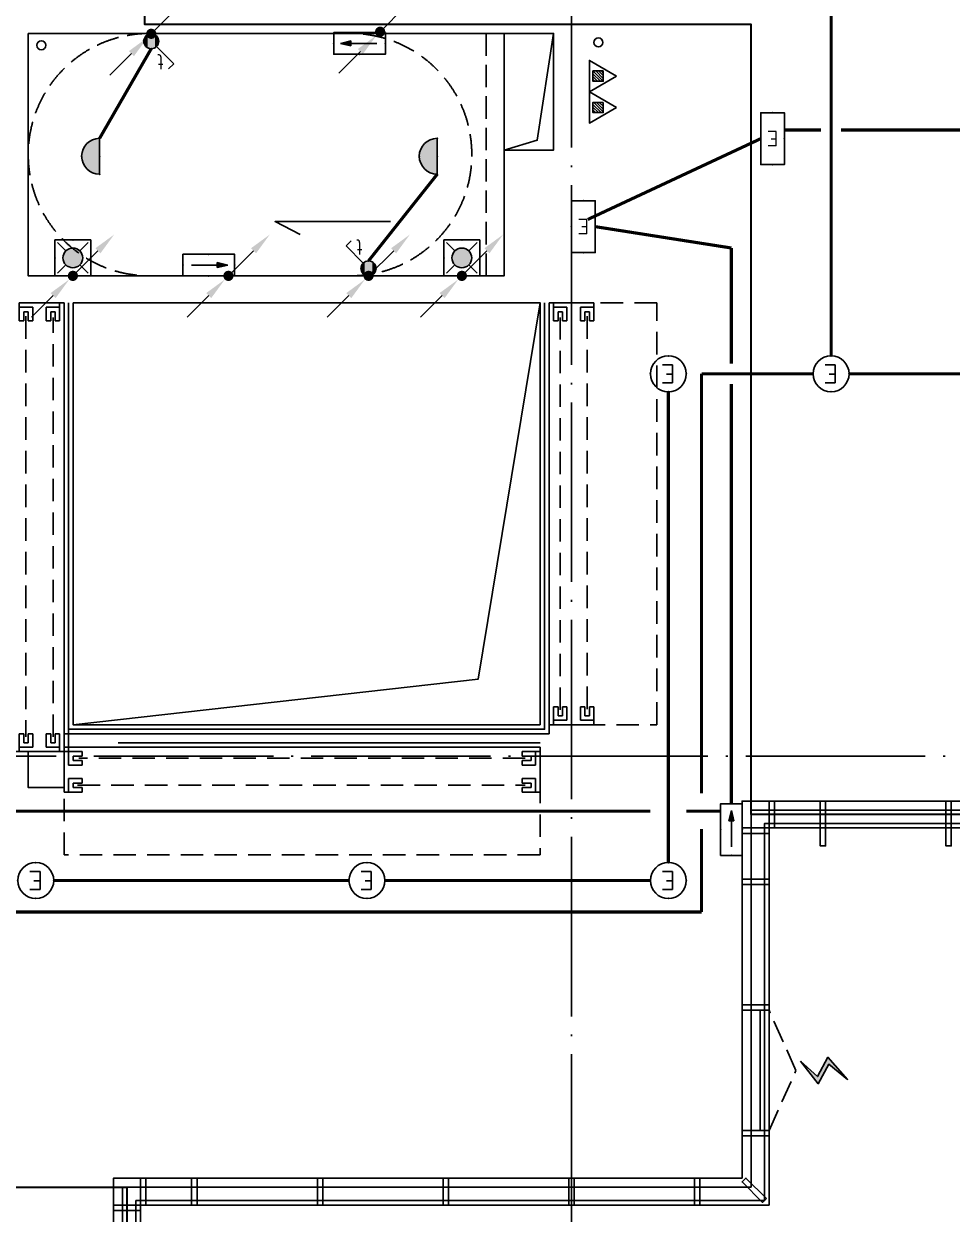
# Model space of a CAD drawing. Extents: x -292644 to 261407, y -12902 to 435090.
# Drawn here: x 130858 to 141197, y 189898 to 203157 of the extents above; entities that cross this region are included whole.
import ezdxf
from ezdxf.enums import TextEntityAlignment as Align
from ezdxf.xclip import XClip

# ---------------------------------------------------------------- set-up
doc = ezdxf.new("R2010")
doc.units = 0
doc.header["$LTSCALE"] = 1000
doc.header["$MEASUREMENT"] = 0
for name, pattern in [('104-10 轴网$0$DOTE', [2.42, 2, -0.2, 0.02, -0.2]), ('8#楼幕墙$0$109-34 轴网$0$L1$0$$AUDIT_BAD_LTYPE1', [0]), ('8#楼幕墙$0$DASH', [0.35, 0.25, -0.1]), ('DASH', [0.35, 0.25, -0.1]), ('X-104 8#10#平面_t3$0$109-34 轴网$0$L1$0$$AUDIT_BAD_LTYPE1', [0]), ('X-104 8#10#平面_t3$0$CACHE', [0.375, 0.25, -0.125]), ('三跑梯-偶数F$0$DASH', [0.35, 0.25, -0.1])]:
    doc.linetypes.add(name, pattern=pattern)
doc.layers.get('0').update_dxf_attribs({"linetype": 'CONTINUOUS'})
for name, color, linetype in [('104-10 轴网$0$A_AXIS-轴线', 36, '104-10 轴网$0$DOTE'), ('8#楼幕墙$0$04-电动窗', 1, 'CONTINUOUS'), ('8#楼幕墙$0$A-C_玻璃幕墙', 140, 'CONTINUOUS'), ('8#楼幕墙$0$A-TECH_结构', 21, 'CONTINUOUS'), ('EQUIP-照明', 3, 'CONTINUOUS'), ('LWIRE', 4, 'CONTINUOUS'), ('WIRE-应急', 2, 'DASH'), ('WIRE-照明', 1, 'CONTINUOUS'), ('X-104 8#10#平面_t3$0$A-E_栏杆', 232, 'CONTINUOUS'), ('X-104 8#10#平面_t3$0$A-E_楼梯', 171, 'CONTINUOUS'), ('X-104 8#10#平面_t3$0$A-FC', 242, 'X-104 8#10#平面_t3$0$CACHE'), ('X-104 8#10#平面_t3$0$A-O_分水线', 127, 'CONTINUOUS'), ('X-104 8#10#平面_t3$0$A-TECH_结构', 21, 'CONTINUOUS'), ('X-104 8#10#平面_t3$0$水-消火栓', 41, 'CONTINUOUS')]:
    doc.layers.add(name, color=color, linetype=linetype)
doc.layers.add('X-104 8#10#平面_t3$0$000套内', color=226, linetype='CONTINUOUS', lineweight=30, plot=False)
doc.layers.add('三跑梯-偶数F$0$04-不打印_辅助线', color=165, linetype='CONTINUOUS', plot=False)
doc.layers.get('X-104 8#10#平面_t3$0$A-O_分水线').off()
doc.styles.add('_TEL_DIM', font='SIMPLEX', dxfattribs={"width": 0.7, "height": 3.5, "bigfont": 'HZTXT'})
doc.styles.get("Standard").update_dxf_attribs({"font": 'gbenor.shx', "bigfont": 'gbcbig.shx'})

# ---------------------------------------------------------------- blocks, each defined once
blk = doc.blocks.new('104-10 轴网')
at = {"layer": '104-10 轴网$0$A_AXIS-轴线', "linetype": '104-10 轴网$0$DOTE'}
for p, q in [((145630, 40100), (145630, -6500)), ((168930, 16800), (113930, 16800))]:
    blk.add_line(p, q, dxfattribs=at)
blk = doc.blocks.new('X-104 8#10#平面_t3$0$dfsdgf')
at = {"layer": 'X-104 8#10#平面_t3$0$A-E_栏杆'}
for points in [[(250, -5050), (250, -250), (5650, -250), (5650, -5050)], [(300, -5050), (300, -300), (5600, -300), (5600, -5050)]]:
    blk.add_lwpolyline(points, dxfattribs=at)
blk = doc.blocks.new('三跑梯-偶数F')
at = {"color": 8, "linetype": '三跑梯-偶数F$0$DASH'}
for centre, start, end in [((1350, 3950), 0, 180), ((1350, 1710), 180, 0)]:
    blk.add_arc(centre, 1350, start, end, dxfattribs=at)
at = {"layer": '三跑梯-偶数F$0$04-不打印_辅助线', "linetype": '三跑梯-偶数F$0$DASH'}
blk.add_line((0, 200), (2700, 200), dxfattribs=at)
at = {"layer": '三跑梯-偶数F$0$04-不打印_辅助线'}
blk.add_lwpolyline([(2700, 5300), (0, 5300), (0, 0), (2700, 0)], close=True, dxfattribs=at)
blk.add_lwpolyline([(605, 1265), (605, 2550), (459, 2270)], dxfattribs=at)
blk = doc.blocks.new('X-104 8#10#平面_t3$0$fdhggh')
at = {"layer": 'X-104 8#10#平面_t3$0$A-TECH_结构', "linetype": 'X-104 8#10#平面_t3$0$109-34 轴网$0$L1$0$$AUDIT_BAD_LTYPE1'}
for points in [[(27100, 194500), (42500, 194500), (42500, 216500), (24700, 216500), (24700, 215100), (13500, 215100), (13500, 208400), (13500, 208400), (13500, 203250), (8750, 203250), (8750, 206500), (8750, 206500), (8750, 206700), (-3300, 206700), (-3300, 188900), (-1900, 188900), (-1900, 177700), (20100, 177700), (20100, 190300), (27100, 190300)], [(19650, 200050), (24850, 200050), (24850, 195350), (19650, 195350)]]:
    blk.add_lwpolyline(points, close=True, dxfattribs=at)
blk = doc.blocks.new('X-104 8#10#平面_t3$0$fdsgdfh')
at = {"layer": 'X-104 8#10#平面_t3$0$A-TECH_结构', "linetype": 'X-104 8#10#平面_t3$0$109-34 轴网$0$L1$0$$AUDIT_BAD_LTYPE1'}
for points in [[(18850, 25250), (20254, 25389), (20350, 25950)], [(8450, 23450), (8450, 22150), (8921, 22309), (9050, 23450), (8450, 23450)], [(16150, 22850), (15854, 22126), (14550, 21950)], [(16750, 14500), (16349, 14335), (16150, 12800)]]:
    blk.add_lwpolyline(points, dxfattribs=at)
for points in [[(20350, 25950), (18850, 25950), (18850, 25250), (20350, 25250)], [(8450, 24850), (9050, 24850), (9050, 23550), (8450, 23550)], [(8450, 23450), (9050, 23450), (9050, 22150), (8450, 22150)], [(14550, 22850), (16150, 22850), (16150, 21950), (14550, 21950)], [(10750, 15200), (10050, 15200), (10050, 14700), (10750, 14700)], [(11200, 14500), (10050, 14500), (10050, 12800), (11200, 12800)], [(16150, 14500), (16750, 14500), (16750, 12800), (16150, 12800)]]:
    blk.add_lwpolyline(points, close=True, dxfattribs=at)
at = {"layer": 'X-104 8#10#平面_t3$0$A-TECH_结构'}
for points in [[(8450, 23550), (8450, 24850), (9050, 24850), (8862, 23719)], [(24450, 23550), (24450, 24850), (25000, 24850), (24819, 23660)], [(24450, 24850), (25000, 24850), (25000, 23550), (24450, 23550)]]:
    blk.add_lwpolyline(points, close=True, dxfattribs=at)
for points in [[(10050, 14700), (10619, 14783), (10750, 15200)], [(11200, 14500), (11005, 13062), (10050, 12800)]]:
    blk.add_lwpolyline(points, dxfattribs=at)
blk = doc.blocks.new('8#楼幕墙$0$ii')
blk.add_lwpolyline([(-1340, 0), (0, 0), (0, -150), (-1340, -150)], close=True)
blk = doc.blocks.new('8#楼幕墙$0$$TCHSYS$WIN2D')
for p, q in [((-0.5, 0.5), (0.5, 0.5)), ((-0.5, 0.5), (-0.5, -0.5)), ((0.5, 0.5), (0.5, -0.5)), ((0.5, 0.1667), (-0.5, 0.1667)), ((0.5, -0.1667), (-0.5, -0.1667)), ((-0.5, -0.5), (0.5, -0.5))]:
    blk.add_line(p, q)
blk = doc.blocks.new('8#楼幕墙$0$开启扇')
at = {"layer": '8#楼幕墙$0$04-电动窗'}
h = blk.add_hatch(color=1, dxfattribs=at)
h.dxf.hatch_style = 1
h.paths.add_polyline_path([(771, 399), (600, 588), (817, 705), (569, 925), (738, 715), (521, 598)])
at = {"linetype": '8#楼幕墙$0$DASH'}
blk.add_lwpolyline([(0, 50), (670, 350), (1340, 50)], dxfattribs=at)
at = {"layer": '8#楼幕墙$0$04-电动窗', "color": 1}
blk.add_lwpolyline([(771, 399), (600, 588), (817, 705), (569, 925), (738, 715), (521, 598), (771, 399)], close=True, dxfattribs=at)
at = {"xscale": -1340, "yscale": 300, "zscale": 1340, "rotation": 180}
blk.add_blockref('8#楼幕墙$0$$TCHSYS$WIN2D', (670, -100), dxfattribs=at)
blk = doc.blocks.new('8#楼幕墙$0$A$C13E80662')
for points in [[(150, 150), (150, 200), (0, 200), (0, 0), (150, 0)], [(150, 0), (200, 0), (200, 150), (150, 150)]]:
    blk.add_lwpolyline(points)
blk = doc.blocks.new('8#楼幕墙')
at = {"layer": '8#楼幕墙$0$A-C_玻璃幕墙'}
for points in [[(7600, 207000), (7600, 208400), (13200, 208400), (13200, 215400), (24400, 215400), (24400, 216800), (42800, 216800), (42800, 194200), (27400, 194200), (27400, 190000), (20400, 190000), (20400, 177400), (-2200, 177400), (-2200, 188600), (-3600, 188600), (-3600, 207000)], [(7650, 206950), (7650, 208350), (13250, 208350), (13250, 215350), (24450, 215350), (24450, 216750), (42750, 216750), (42750, 194250), (27350, 194250), (27350, 190050), (20350, 190050), (20350, 177450), (-2150, 177450), (-2150, 188650), (-3550, 188650), (-3550, 206950)], [(7800, 206800), (7800, 208200), (13400, 208200), (13400, 215200), (24600, 215200), (24600, 216600), (42600, 216600), (42600, 194400), (27200, 194400), (27200, 190200), (20200, 190200), (20200, 177600), (-2000, 177600), (-2000, 188800), (-3400, 188800), (-3400, 206800)], [(27400, 194200), (27460, 194200), (27460, 194500), (27400, 194500)], [(27970, 194500), (28030, 194500), (28030, 194000), (27970, 194000)], [(29370, 194500), (29430, 194500), (29430, 194000), (29370, 194000)], [(27400, 194140), (27400, 194200), (27100, 194200), (27100, 194140)], [(27100, 193570), (27100, 193630), (27400, 193630), (27400, 193570)], [(27100, 192170), (27100, 192230), (27400, 192230), (27400, 192170)], [(27100, 190770), (27100, 190830), (27400, 190830), (27400, 190770)], [(20400, 190000), (20460, 190000), (20460, 190300), (20400, 190300)], [(20970, 190300), (21030, 190300), (21030, 190000), (20970, 190000)], [(22370, 190300), (22430, 190300), (22430, 190000), (22370, 190000)], [(23770, 190300), (23830, 190300), (23830, 190000), (23770, 190000)], [(25170, 190300), (25230, 190300), (25230, 190000), (25170, 190000)], [(26570, 190300), (26630, 190300), (26630, 190000), (26570, 190000)], [(27371, 190071), (27329, 190029), (27100, 190258), (27142, 190300)], [(20400, 189940), (20400, 190000), (20100, 190000), (20100, 189940)]]:
    blk.add_lwpolyline(points, close=True, dxfattribs=at)
at = {"layer": '8#楼幕墙$0$A-TECH_结构'}
blk.add_lwpolyline([(7900, 206700), (7900, 208100), (13500, 208100), (13500, 215100), (24700, 215100), (24700, 216500), (42500, 216500), (42500, 194500), (27100, 194500), (27100, 190300), (20100, 190300), (20100, 177700), (-1900, 177700), (-1900, 188900), (-3300, 188900), (-3300, 206700)], close=True, dxfattribs=at)
at = {"layer": '8#楼幕墙$0$A-C_玻璃幕墙'}
for name, p, rotation in [('8#楼幕墙$0$A$C13E80662', (27200, 194400), 270), ('8#楼幕墙$0$A$C13E80662', (20200, 190200), 270), ('8#楼幕墙$0$ii', (23830, 190050), 180), ('8#楼幕墙$0$ii', (25230, 190050), 180)]:
    blk.add_blockref(name, p, dxfattribs=dict(at, rotation=rotation))
at = {"layer": '8#楼幕墙$0$A-C_玻璃幕墙', "linetype": '8#楼幕墙$0$109-34 轴网$0$L1$0$$AUDIT_BAD_LTYPE1', "xscale": -1, "rotation": 270}
blk.add_blockref('8#楼幕墙$0$开启扇', (27350, 190830), dxfattribs=at)
blk = doc.blocks.new('*U4906')
at = {"layer": 'X-104 8#10#平面_t3$0$A-E_栏杆'}
for points in [[(-5300, 50), (0, 50)], [(-5300, 0), (-600, 0)]]:
    blk.add_lwpolyline(points, dxfattribs=at)
at = {"layer": 'X-104 8#10#平面_t3$0$A-FC'}
for p, q in [((-150, 475), (-5135, 475)), ((-5135, 174), (-165, 174))]:
    blk.add_line(p, q, dxfattribs=at)
blk.add_lwpolyline([(0, 50), (-5300, 50), (-5300, 1250), (0, 1250)], close=True, dxfattribs=at)
at = {"layer": 'X-104 8#10#平面_t3$0$A-FC', "ltscale": 1000}
for points in [[(-5250, 100), (-5250, 250), (-5100, 250), (-5100, 200), (-5200, 200), (-5200, 150), (-5100, 150), (-5100, 100), (-5300, 100), (-5300, 550), (-5100, 550), (-5100, 500), (-5200, 500), (-5200, 450), (-5100, 450), (-5100, 400), (-5250, 400), (-5250, 550)], [(-50, 100), (-50, 250), (-200, 250), (-200, 200), (-100, 200), (-100, 150), (-200, 150), (-200, 100), (0, 100), (0, 550), (-200, 550), (-200, 500), (-100, 500), (-100, 450), (-200, 450), (-200, 400), (-50, 400), (-50, 550)]]:
    blk.add_lwpolyline(points, dxfattribs=at)
blk = doc.blocks.new('*U4907')
at = {"layer": 'X-104 8#10#平面_t3$0$A-E_栏杆'}
for points in [[(-5000, 50), (0, 50)], [(-5000, 0), (-300, 0)]]:
    blk.add_lwpolyline(points, dxfattribs=at)
at = {"layer": 'X-104 8#10#平面_t3$0$A-FC'}
for p, q in [((-150, 475), (-4835, 475)), ((-4835, 174), (-165, 174))]:
    blk.add_line(p, q, dxfattribs=at)
blk.add_lwpolyline([(0, 50), (-5000, 50), (-5000, 1250), (0, 1250)], close=True, dxfattribs=at)
at = {"layer": 'X-104 8#10#平面_t3$0$A-FC', "ltscale": 1000}
for points in [[(-4950, 100), (-4950, 250), (-4800, 250), (-4800, 200), (-4900, 200), (-4900, 150), (-4800, 150), (-4800, 100), (-5000, 100), (-5000, 550), (-4800, 550), (-4800, 500), (-4900, 500), (-4900, 450), (-4800, 450), (-4800, 400), (-4950, 400), (-4950, 550)], [(-50, 100), (-50, 250), (-200, 250), (-200, 200), (-100, 200), (-100, 150), (-200, 150), (-200, 100), (0, 100), (0, 550), (-200, 550), (-200, 500), (-100, 500), (-100, 450), (-200, 450), (-200, 400), (-50, 400), (-50, 550)]]:
    blk.add_lwpolyline(points, dxfattribs=at)
blk = doc.blocks.new('*U4908')
at = {"layer": 'X-104 8#10#平面_t3$0$A-E_栏杆'}
for points in [[(-4700, 50), (0, 50)], [(-4700, 0), (0, 0)]]:
    blk.add_lwpolyline(points, dxfattribs=at)
at = {"layer": 'X-104 8#10#平面_t3$0$A-FC'}
for p, q in [((-150, 475), (-4535, 475)), ((-4535, 174), (-165, 174))]:
    blk.add_line(p, q, dxfattribs=at)
blk.add_lwpolyline([(0, 50), (-4700, 50), (-4700, 1250), (0, 1250)], close=True, dxfattribs=at)
at = {"layer": 'X-104 8#10#平面_t3$0$A-FC', "ltscale": 1000}
for points in [[(-4650, 100), (-4650, 250), (-4500, 250), (-4500, 200), (-4600, 200), (-4600, 150), (-4500, 150), (-4500, 100), (-4700, 100), (-4700, 550), (-4500, 550), (-4500, 500), (-4600, 500), (-4600, 450), (-4500, 450), (-4500, 400), (-4650, 400), (-4650, 550)], [(-50, 100), (-50, 250), (-200, 250), (-200, 200), (-100, 200), (-100, 150), (-200, 150), (-200, 100), (0, 100), (0, 550), (-200, 550), (-200, 500), (-100, 500), (-100, 450), (-200, 450), (-200, 400), (-50, 400), (-50, 550)]]:
    blk.add_lwpolyline(points, dxfattribs=at)
blk = doc.blocks.new('X-104 8#10#平面_t3$0$dsrr')
at = {"layer": 'X-104 8#10#平面_t3$0$A-TECH_结构', "color": 2, "linetype": 'X-104 8#10#平面_t3$0$109-34 轴网$0$L1$0$$AUDIT_BAD_LTYPE1'}
blk.add_lwpolyline([(-6050, 50), (-5650, 50), (-5650, -350), (-6050, -350)], close=True, dxfattribs=at)
at = {"linetype": 'X-104 8#10#平面_t3$0$109-34 轴网$0$L1$0$$AUDIT_BAD_LTYPE1'}
for name, p, rotation in [('*U4907', (-5600, 5050), 90), ('*U4906', (-5650, 150), 179.9999999999999)]:
    blk.add_blockref(name, p, dxfattribs=dict(at, rotation=rotation))
at = {"linetype": 'X-104 8#10#平面_t3$0$109-34 轴网$0$L1$0$$AUDIT_BAD_LTYPE1', "xscale": -1, "rotation": 270}
blk.add_blockref('*U4908', (-300, 5050), dxfattribs=at)
blk = doc.blocks.new('X-104 8#10#平面_t3$0$$TWTSYS$00000546')
h = blk.add_hatch()
h.set_pattern_fill('ANSI31', color=256, scale=200, style=0)
h.set_pattern_definition([(45, (-38543.802, -6670.83), (-17.67767, 17.67767), [])])
h.paths.add_polyline_path([(-65, 174), (65, 174), (65, 44), (-65, 44)])
for points in [[(0, 344), (-198, 0), (198, 0)], [(-65, 174), (65, 174), (65, 44), (-65, 44)]]:
    blk.add_lwpolyline(points, close=True)
blk = doc.blocks.new('X-104 8#10#平面_t3$0$A$C46662BA1')
at = {"layer": 'X-104 8#10#平面_t3$0$水-消火栓'}
for centre in [(137257, 202950), (131053, 202918)]:
    blk.add_circle(centre, 50, dxfattribs=at)
at = {"layer": 'X-104 8#10#平面_t3$0$水-消火栓', "xscale": 0.88, "yscale": 0.88, "zscale": 0.88, "rotation": 270}
for p in [(137157, 202575), (137157, 202225)]:
    blk.add_blockref('X-104 8#10#平面_t3$0$$TWTSYS$00000546', p, dxfattribs=at)
blk = doc.blocks.new('X-104 8#10#平面_t3')
at = {"layer": 'X-104 8#10#平面_t3$0$000套内'}
blk.add_lwpolyline([(138957, 194350), (138957, 203150), (132207, 203150), (132207, 204250), (128307, 204250), (128307, 206150), (125107, 206150), (125107, 215250), (136307, 215250), (136307, 216650), (154407, 216650), (154407, 206850), (154407, 206850), (154407, 194350), (144707, 194350), (144707, 194350), (138957, 194350)], close=True, dxfattribs=at)
blk.add_lwpolyline([(108307, 188750), (108307, 190300), (108307, 195650), (108307, 195650), (108307, 206850), (120407, 206850), (120407, 203050), (120057, 203050), (120057, 200250), (121707, 200250), (121707, 190900), (128807, 190900), (128807, 190200), (132007, 190200), (132007, 177550), (120807, 177550), (120807, 177550), (109707, 177550), (109707, 188750), (108307, 188750)], dxfattribs=at)
at = {"layer": 'X-104 8#10#平面_t3$0$A-TECH_结构'}
blk.add_lwpolyline([(131407, 195350), (135917, 195856), (136607, 200050)], dxfattribs=at)
at = {"linetype": 'X-104 8#10#平面_t3$0$109-34 轴网$0$L1$0$$AUDIT_BAD_LTYPE1'}
ref = blk.add_blockref('8#楼幕墙', (111757, 0), dxfattribs=at)
XClip(ref).set_block_clipping_path([(-18549.9999999995, -12899.9999999999), (65550.0000000003, 284100.0000000003)])
for name, p in [('X-104 8#10#平面_t3$0$fdhggh', (111757, 0)), ('X-104 8#10#平面_t3$0$fdsgdfh', (111757, 178200)), ('X-104 8#10#平面_t3$0$dsrr', (136957, 195000))]:
    blk.add_blockref(name, p, dxfattribs=at)
ref = blk.add_blockref('104-10 轴网', (-8673, 178200), dxfattribs=at)
XClip(ref).set_block_clipping_path([(104379.5977508624, -11900), (178479.5977508624, 45500)])
at = {"linetype": 'X-104 8#10#平面_t3$0$109-34 轴网$0$L1$0$$AUDIT_BAD_LTYPE1', "rotation": 180}
blk.add_blockref('X-104 8#10#平面_t3$0$dfsdgf', (136957, 195000), dxfattribs=at)
at = {"layer": 'X-104 8#10#平面_t3$0$A-E_楼梯', "rotation": 90}
blk.add_blockref('三跑梯-偶数F', (136207, 200350), dxfattribs=at)
at = {"layer": 'X-104 8#10#平面_t3$0$A-O_分水线', "linetype": 'X-104 8#10#平面_t3$0$109-34 轴网$0$L1$0$$AUDIT_BAD_LTYPE1'}
blk.add_blockref('X-104 8#10#平面_t3$0$A$C46662BA1', (0, 0), dxfattribs=at)
blk = doc.blocks.new('$equip$00001147')
blk.add_circle((0, 0), 0.5)
at = {"flags": 9}
blk.add_attdef('A', (0, 0), '', height=0.00002, dxfattribs=at)
blk = doc.blocks.new('$equip_U$00000361(HT0843)')
for p in [(0, 0.5), (-0.5, 0), (0.5, 0), (0, -0.5)]:
    blk.add_point(p)
blk.add_blockref('$equip$00001147', (0, 0))
at = {"color": 7, "style": '_TEL_DIM'}
blk.add_attdef('$TEXT$', text='', height=0.5, dxfattribs=at).set_placement((0, 0), align=Align.MIDDLE_CENTER)
at = {"color": 7, "style": '_TEL_DIM', "flags": 1}
for tag in ['A', 'REMARK']:
    blk.add_attdef(tag, text='', height=0.000025, dxfattribs=at).set_placement((0, 0), align=Align.MIDDLE_CENTER)
blk = doc.blocks.new('$equip$00001168')
blk.add_line((-0.5, 0), (0.5, 0))
blk.add_arc((0, 0), 0.5, 180, 0)
for p in [(-0.5, 0), (0, 0), (0.5, 0), (0, -0.5)]:
    blk.add_point(p)
for points in [[(0.433, -0.25), (-0.433, -0.25), (0.5, 0), (-0.5, 0)], [(0.25, -0.433), (-0.25, -0.433), (0.433, -0.25), (-0.433, -0.25)], [(0, -0.5), (0, -0.5), (0.25, -0.433), (-0.25, -0.433)]]:
    blk.add_solid(points)
at = {"flags": 9}
blk.add_attdef('A', (0, 0), '', height=0.00002, dxfattribs=at)
blk = doc.blocks.new('$equip$00001822')
for p, q in [((0.147, 0.356), (0.625, 0.833)), ((0.625, 0.833), (0.766, 0.692))]:
    blk.add_line(p, q)
blk.add_circle((0, 0.208), 0.208)
for p in [(0, 0.417), (-0.208, 0.208), (-0.015, 0.001), (0.208, 0.208)]:
    blk.add_point(p)
for points in [[(-0.104, 0.389), (0.104, 0.389), (-0.18, 0.313), (0.18, 0.313)], [(0, 0.417), (0, 0.417), (-0.104, 0.389), (0.104, 0.389)], [(-0.18, 0.313), (0.18, 0.313), (-0.208, 0.208), (0.208, 0.208)], [(-0.18, 0.104), (0.18, 0.104), (-0.208, 0.208), (0.208, 0.208)], [(-0.104, 0.028), (0.104, 0.028), (-0.18, 0.104), (0.18, 0.104)], [(0, 0), (0, 0), (-0.104, 0.028), (0.104, 0.028)]]:
    blk.add_solid(points)
at = {"color": 7, "style": '_TEL_DIM'}
blk.add_attdef('$TEXT$', text='', height=0.4, dxfattribs=at).set_placement((0.581, 0.465), align=Align.MIDDLE_CENTER)
at = {"color": 7, "style": '_TEL_DIM', "flags": 1}
blk.add_attdef('A', text='', height=0.00002, dxfattribs=at).set_placement((0, 0), align=Align.MIDDLE_CENTER)
blk = doc.blocks.new('$equip$00002604')
blk.add_hatch(color=256).paths.add_polyline_path([(0.275, 0.5, 1), (-0.274, 0.5, 1)])
for p, q in [((-0.429, 0.929), (-0.194, 0.694)), ((0.194, 0.694), (0.429, 0.929)), ((-0.429, 0.071), (-0.194, 0.306)), ((0.194, 0.306), (0.429, 0.071))]:
    blk.add_line(p, q)
at = {"const_width": 0.02}
blk.add_lwpolyline([(-0.5, 1), (-0.5, 0), (0.5, 0), (0.5, 1), (-0.5, 1), (-0.5, 0)], dxfattribs=at)
blk.add_lwpolyline([(-0.5, 1), (-0.5, 0), (0.5, 0), (0.5, 1)], close=True)
blk.add_circle((0, 0.5), 0.275)
for p in [(0, 1), (-0.5, 0.5), (0.5, 0.5), (0, 0)]:
    blk.add_point(p)
at = {"color": 7, "style": '_TEL_DIM', "flags": 1}
blk.add_attdef('A', text='', height=0.000025, dxfattribs=at).set_placement((0, 0), align=Align.MIDDLE_CENTER)
blk = doc.blocks.new('$TelecSys$00000080')
for p, q in [((-0.7, -0.7), (0, 0)), ((0.104, 0.104), (0.104, 0.104)), ((-0.104, -0.104), (-0.104, -0.104))]:
    blk.add_line(p, q)
at = {"const_width": 0.142}
blk.add_lwpolyline([(0.071, 0, 1), (-0.071, 0, 1)], format="xyb", close=True, dxfattribs=at)
blk.add_solid([(-0.63, -0.77), (-0.77, -0.63), (-1.15, -1.15)])
at = {"width": 0.8, "flags": 9}
blk.add_attdef('A', (0, 0), '', height=0.00002, rotation=180, dxfattribs=at)
blk = doc.blocks.new('$TelecSys$00000078')
for p, q in [((1.15, 1.15), (0.55, 0.55)), ((0.104, 0.104), (0.104, 0.104)), ((-0.104, -0.104), (-0.104, -0.104))]:
    blk.add_line(p, q)
at = {"const_width": 0.142}
blk.add_lwpolyline([(-0.071, 0, 1), (0.071, 0, 1)], format="xyb", close=True, dxfattribs=at)
blk.add_solid([(0.62, 0.48), (0.48, 0.62), (0.1, 0.1)])
at = {"width": 0.8, "flags": 9}
blk.add_attdef('A', (0, 0), '', height=0.00002, dxfattribs=at)
blk = doc.blocks.new('$equip$00002534')
for p, q in [((-0.72, 0.66), (-0.72, 0)), ((0.72, 0.66), (-0.72, 0.66)), ((0.72, 0), (0.72, 0.66)), ((-0.72, 0), (0.72, 0))]:
    blk.add_line(p, q)
blk.add_lwpolyline([(-0.72, 0.66), (-0.72, 0), (0.72, 0), (0.72, 0.66), (-0.72, 0.66), (-0.72, 0)])
for p in [(0, 0.66), (-0.72, 0.33), (0, 0), (0.72, 0.33)]:
    blk.add_point(p)
at = {"color": 7, "style": '_TEL_DIM'}
blk.add_attdef('$TEXT$', text='', height=0.4, dxfattribs=at).set_placement((0, 0.33), align=Align.MIDDLE_CENTER)
at = {"color": 7, "style": '_TEL_DIM', "flags": 1}
blk.add_attdef('A', text='', height=0.00002, dxfattribs=at).set_placement((0, 0), align=Align.MIDDLE_CENTER)
blk = doc.blocks.new('$equip$00002541')
blk.add_hatch(color=256).paths.add_polyline_path([(-0.24, 0.372), (-0.528, 0.3), (-0.24, 0.228)])
for p, q in [((-0.72, 0.6), (-0.72, 0)), ((0.72, 0.6), (-0.72, 0.6)), ((-0.24, 0.372), (-0.528, 0.3)), ((-0.24, 0.372), (-0.24, 0.228)), ((0.72, 0), (0.72, 0.6)), ((-0.72, 0), (0.72, 0)), ((-0.528, 0.3), (-0.24, 0.228))]:
    blk.add_line(p, q)
at = {"color": 7}
blk.add_line((-0.48, 0.3), (0.48, 0.3), dxfattribs=at)
blk.add_lwpolyline([(-0.72, 0.6), (-0.72, 0), (0.72, 0), (0.72, 0.6), (-0.72, 0.6), (-0.72, 0)])
for p in [(0, 0.6), (-0.72, 0.3), (0, 0), (0.72, 0.3)]:
    blk.add_point(p)
at = {"color": 7, "style": '_TEL_DIM', "flags": 1}
blk.add_attdef('A', text='', height=0.00002, dxfattribs=at).set_placement((0, 0), align=Align.MIDDLE_CENTER)

msp = doc.modelspace()

# ---------------------------------------------------------------- linework, layer by layer
at = {"layer": 'WIRE-应急', "linetype": 'DASH', "const_width": 35}
for points in [[(139848, 199459), (139848, 206583)], [(139735, 201975), (139329, 201975)], [(142212, 201975), (139960, 201975)], [(139065, 201878), (137138, 200978)], [(138738, 200660), (137221, 200898)], [(138738, 199371), (138738, 200660)], [(138405, 194587), (138405, 199259)], [(139648, 199259), (138405, 199259)], [(138738, 194470), (138738, 199146)], [(143007, 199259), (140048, 199259)], [(138036, 199059), (138036, 193815)], [(130242, 194387), (137836, 194387)], [(138236, 194387), (138618, 194387)], [(138405, 193264), (138405, 194187)], [(134479, 193615), (131191, 193615)], [(137836, 193615), (134879, 193615)], [(127423, 193264), (138405, 193264)]]:
    msp.add_lwpolyline(points, dxfattribs=at)
at = {"layer": 'WIRE-照明', "linetype": 'Continuous', "const_width": 35}
for points in [[(132277, 202880), (131702, 201882)], [(135462, 201482), (134697, 200517)]]:
    msp.add_lwpolyline(points, dxfattribs=at)

# ---------------------------------------------------------------- block references
msp.add_blockref('X-104 8#10#平面_t3', (0, 0))
at = {"layer": 'EQUIP-照明'}
ref = msp.add_blockref('$equip$00001822', (132194, 202963), dxfattribs=dict(at, xscale=400, yscale=400, zscale=400, rotation=270))
ref.add_attrib('$TEXT$', 't', dxfattribs={"layer": '0', "color": 7, "height": 160, "rotation": 180, "style": '_TEL_DIM'}).set_placement((132379, 202731), align=Align.MIDDLE_CENTER)
at = {"layer": 'EQUIP-照明', "xscale": 400, "yscale": 400, "zscale": 400}
for name, p in [('$equip$00002541', (134597, 202819)), ('$equip$00002604', (131404, 200350)), ('$equip$00002604', (135736, 200350))]:
    msp.add_blockref(name, p, dxfattribs=at)
at = {"layer": 'EQUIP-照明'}
ref = msp.add_blockref('$equip$00002534', (139065, 201878), dxfattribs=dict(at, xscale=400, yscale=400, zscale=400, rotation=270))
ref.add_attrib('$TEXT$', 'E', dxfattribs={"layer": '0', "color": 7, "height": 160, "rotation": 180, "style": '_TEL_DIM'}).set_placement((139197, 201878), align=Align.MIDDLE_CENTER)
at = {"layer": 'EQUIP-照明', "xscale": 400, "yscale": 400, "zscale": 400}
for name, p, rotation in [('$equip$00001168', (131702, 201682), 270), ('$equip$00001168', (135462, 201682), 270), ('$equip$00002541', (132917, 200590), 180), ('$equip$00002541', (138618, 194182), 270)]:
    msp.add_blockref(name, p, dxfattribs=dict(at, rotation=rotation))
at = {"layer": 'EQUIP-照明'}
ref = msp.add_blockref('$equip$00002534', (136957, 200898), dxfattribs=dict(at, xscale=400, yscale=400, zscale=400, rotation=270))
ref.add_attrib('$TEXT$', 'E', dxfattribs={"layer": '0', "color": 7, "height": 160, "rotation": 180, "style": '_TEL_DIM'}).set_placement((137089, 200898), align=Align.MIDDLE_CENTER)
ref = msp.add_blockref('$equip$00001822', (134780, 200433), dxfattribs=dict(at, xscale=400, yscale=400, zscale=400, rotation=89.99999999999999))
ref.add_attrib('$TEXT$', 't', dxfattribs={"layer": '0', "color": 7, "height": 160, "rotation": 180, "style": '_TEL_DIM'}).set_placement((134594, 200666), align=Align.MIDDLE_CENTER)
at = {"layer": 'EQUIP-照明', "xscale": 400, "yscale": 400, "zscale": 400, "rotation": 180}
for p in [(138036, 199259), (139848, 199259), (130991, 193615), (134679, 193615), (138036, 193615)]:
    msp.add_blockref('$equip_U$00000361(HT0843)', p, dxfattribs=at).add_auto_attribs({'$TEXT$': 'E'})
at = {"layer": 'LWIRE', "xscale": 400, "yscale": 400, "zscale": 400, "rotation": 180}
for name, p in [('$TelecSys$00000080', (132277, 203046)), ('$TelecSys$00000080', (134826, 203069)), ('$TelecSys$00000078', (132277, 203046)), ('$TelecSys$00000078', (134826, 203069)), ('$TelecSys$00000080', (131404, 200350)), ('$TelecSys$00000080', (133137, 200350)), ('$TelecSys$00000080', (134697, 200350)), ('$TelecSys$00000080', (135736, 200350)), ('$TelecSys$00000078', (131404, 200350)), ('$TelecSys$00000078', (133137, 200350)), ('$TelecSys$00000078', (134697, 200350)), ('$TelecSys$00000078', (135736, 200350))]:
    msp.add_blockref(name, p, dxfattribs=at)

doc.saveas('drawing.dxf')
